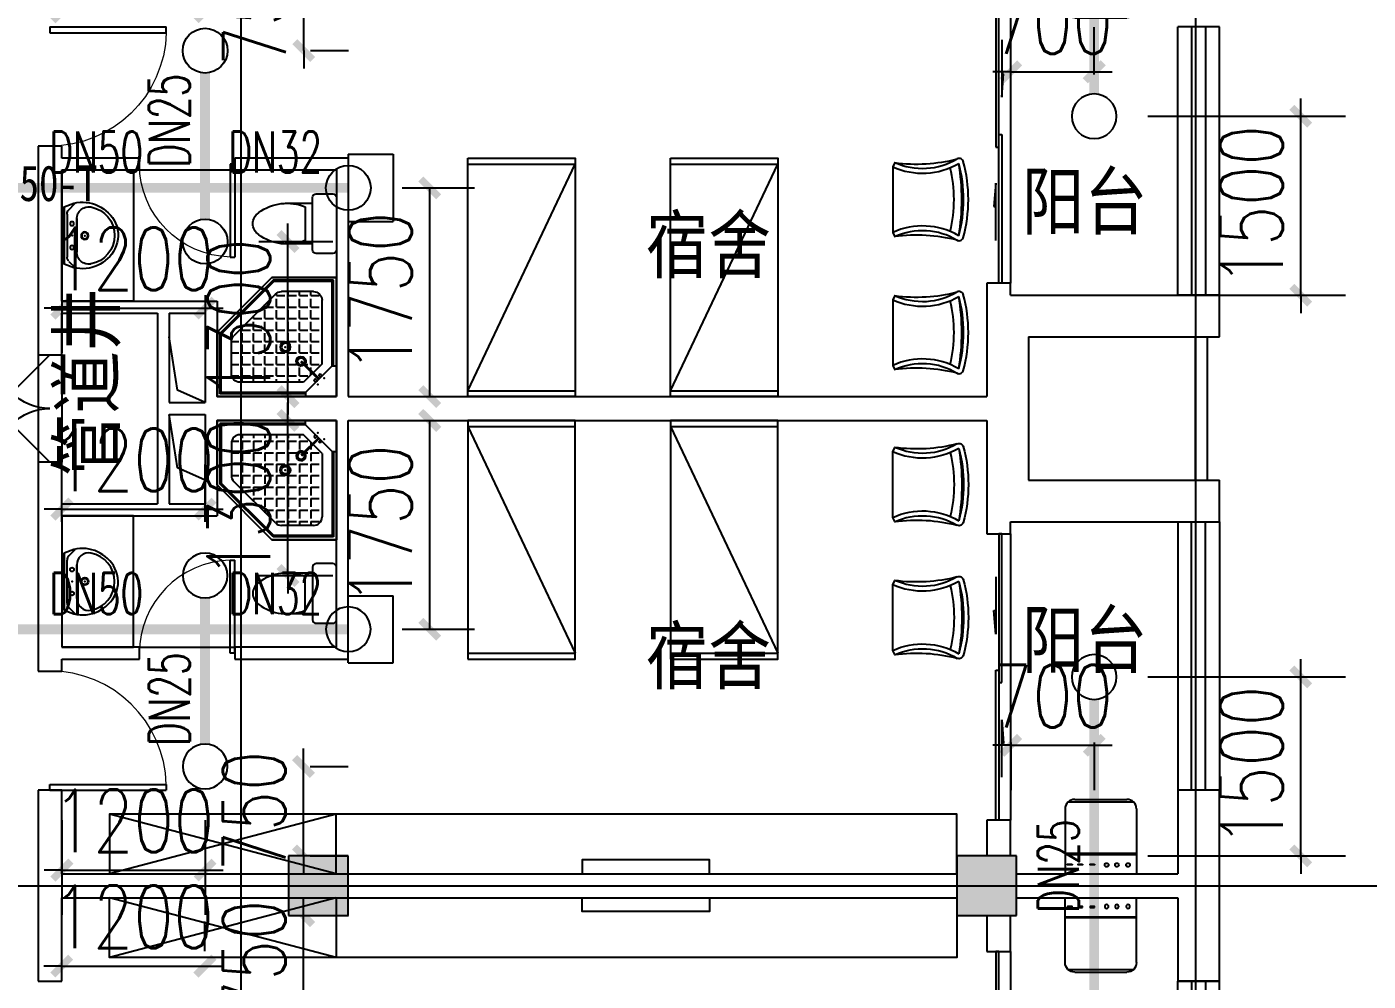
# Model space of a CAD drawing. Extents: x 0 to 2838408, y -923048 to 203859.
# Drawn here: x 2778169 to 2789409, y -357975 to -349975 of the extents above; entities that cross this region are included whole.
import ezdxf
from ezdxf.enums import TextEntityAlignment as Align

# ---------------------------------------------------------------- set-up
doc = ezdxf.new("R2010")
doc.units = 0
doc.header["$LTSCALE"] = 1000
for name, color, linetype in [('A-Fixt', 81, 'Continuous'), ('CLAYER', 7, 'Continuous'), ('COLUMN', 9, 'Continuous'), ('DOOR_FIRE', 4, 'Continuous'), ('DOTE', 8, 'Continuous'), ('E2-栏杆', 92, 'Continuous'), ('EQUIP_喷头', 7, 'Continuous'), ('PIPE-喷淋', 6, 'Continuous'), ('PUB_HATCH', 8, 'Continuous'), ('PUB_TEXT', 7, 'Continuous'), ('TEXT_喷淋', 7, 'Continuous'), ('TWT_DIM', 3, 'Continuous'), ('WALL', 9, 'Continuous'), ('WINDOW', 4, 'Continuous'), ('XREF', 8, 'Continuous'), ('抗震支吊架', 2, 'Continuous'), ('洁具', 213, 'Continuous'), ('配景', 3, 'Continuous')]:
    doc.layers.add(name, color=color, linetype=linetype)
doc.styles.add('_TCH_DIM_T3', font='SIMPLEX', dxfattribs={"width": 0.75, "bigfont": 'HZTXT'})
doc.styles.add('_TWT_PIPEDN', font='SIMPLEX', dxfattribs={"width": 0.8, "height": 2.3, "bigfont": 'HZTXT'})
doc.styles.add('kzcad', font='', dxfattribs={"width": 0.8})
doc.styles.get("Standard").update_dxf_attribs({"font": 'geniso.shx', "bigfont": 'hztxt.shx'})
doc.styles.get('kzcad').set_extended_font_data('SimSun')
doc.dimstyles.new('_TWT_ARCH&&150', dxfattribs={"dimtxt": 525, "dimasz": 150, "dimexe": 375, "dimexo": 450, "dimgap": 150, "dimtad": 1, "dimdec": 0, "dimzin": 0, "dimdsep": 46, "dimtxsty": '_TCH_DIM_T3', "dimblk": 'ARCHTICK', "dimcen": 0.09, "dimclrt": 7, "dimazin": 2, "dimtfac": 1, "dimtdec": 0, "dimtix": 1, "dimtmove": 2, "dimatfit": 3, "dimfxl": 1, "dimtolj": 1, "dimtzin": 0, "dimarcsym": 0})

# ---------------------------------------------------------------- blocks, each defined once
blk = doc.blocks.new('1F平面-CAD导入_dwg_Drawing4_t3_dwg_$plan$00001613-474159-1F-927810-1F')
at = {"layer": '洁具'}
for p, q in [((-30, 250), (-170, 250)), ((-200, 170), (-430, 170)), ((-260, -140), (-260, 140)), ((-200, -170), (-200, -220)), ((-170, -250), (-30, -250))]:
    blk.add_line(p, q, dxfattribs=at)
for points in [[(-200, 220), (-200, 170), (-200, -170), (-430, -170)], [(0, -220), (0, 220)]]:
    blk.add_lwpolyline(points, dxfattribs=at)
for centre, radius, start, end in [((-170, 220), 30, 90, 180), ((-30, 220), 30, 0, 90), ((-413, -227), 398, 67.4505, 126.6381), ((-590, 0), 110, 123.4509, 236.5491), ((-413, 227), 398, 233.3619, 292.5495), ((-170, -220), 30, 180, 270), ((-30, -220), 30, 270, 0)]:
    blk.add_arc(centre, radius, start, end, dxfattribs=at)
blk = doc.blocks.new('$lvtry$00000169')
at = {"color": 0}
for p, q in [((259, -36), (259, 0)), ((259, -36), (36, -259)), ((259, -24), (976, -24)), ((259, -36), (964, -36)), ((964, -36), (976, -24)), ((964, -36), (964, -525)), ((976, -24), (976, -530)), ((276, -120), (120, -276)), ((144, -151), (291, -298)), ((151, -144), (298, -291)), ((183, -213), (205, -213)), ((220, -213), (243, -213)), ((270, -213), (270, -143)), ((270, -213), (340, -213)), ((276, -120), (808, -120)), ((366, -213), (366, -143)), ((366, -213), (436, -213)), ((462, -213), (462, -143)), ((462, -213), (532, -213)), ((558, -213), (558, -143)), ((558, -213), (628, -213)), ((655, -213), (655, -143)), ((655, -213), (725, -213)), ((751, -213), (751, -143)), ((751, -213), (821, -213)), ((847, -213), (847, -143)), ((847, -213), (880, -213)), ((880, -192), (880, -460)), ((36, -259), (0, -259)), ((24, -259), (24, -976)), ((36, -259), (36, -964)), ((120, -276), (120, -808)), ((120, -309), (147, -309)), ((173, -309), (173, -239)), ((173, -309), (243, -309)), ((173, -405), (173, -335)), ((270, -263), (270, -239)), ((270, -405), (270, -335)), ((334, -309), (340, -309)), ((366, -309), (366, -239)), ((366, -309), (436, -309)), ((366, -405), (366, -335)), ((462, -309), (462, -239)), ((462, -309), (532, -309)), ((462, -405), (462, -335)), ((558, -309), (558, -239)), ((558, -309), (628, -309)), ((558, -405), (558, -335)), ((655, -309), (655, -239)), ((655, -309), (725, -309)), ((655, -405), (655, -335)), ((751, -309), (751, -239)), ((751, -309), (821, -309)), ((751, -405), (751, -335)), ((847, -309), (847, -239)), ((847, -309), (880, -309)), ((847, -405), (847, -335)), ((120, -405), (147, -405)), ((173, -405), (243, -405)), ((173, -501), (173, -431)), ((270, -405), (340, -405)), ((270, -501), (270, -431)), ((366, -405), (379, -405)), ((366, -501), (366, -431)), ((462, -405), (532, -405)), ((462, -501), (462, -431)), ((558, -405), (628, -405)), ((558, -501), (558, -431)), ((655, -405), (725, -405)), ((655, -501), (655, -431)), ((751, -405), (821, -405)), ((751, -501), (751, -431)), ((847, -405), (880, -405)), ((847, -501), (847, -431)), ((120, -501), (147, -501)), ((173, -501), (243, -501)), ((173, -598), (173, -528)), ((270, -501), (340, -501)), ((270, -598), (270, -528)), ((366, -501), (436, -501)), ((366, -598), (366, -528)), ((462, -501), (532, -501)), ((462, -598), (462, -528)), ((859, -511), (511, -859)), ((964, -525), (525, -964)), ((976, -530), (530, -976)), ((558, -501), (628, -501)), ((558, -598), (558, -528)), ((655, -501), (725, -501)), ((655, -598), (655, -528)), ((751, -501), (821, -501)), ((751, -598), (751, -528)), ((847, -501), (867, -501)), ((964, -525), (976, -530)), ((120, -598), (147, -598)), ((173, -598), (243, -598)), ((173, -694), (173, -624)), ((270, -598), (340, -598)), ((270, -694), (270, -624)), ((366, -598), (436, -598)), ((366, -694), (366, -624)), ((462, -598), (532, -598)), ((462, -694), (462, -624)), ((558, -598), (628, -598)), ((558, -694), (558, -624)), ((655, -598), (725, -598)), ((655, -694), (655, -624)), ((751, -598), (773, -598)), ((120, -694), (147, -694)), ((173, -694), (243, -694)), ((173, -790), (173, -720)), ((270, -694), (340, -694)), ((270, -790), (270, -720)), ((366, -694), (436, -694)), ((366, -790), (366, -720)), ((462, -694), (532, -694)), ((462, -790), (462, -720)), ((558, -694), (628, -694)), ((558, -790), (558, -720)), ((655, -694), (676, -694)), ((120, -790), (147, -790)), ((173, -790), (243, -790)), ((173, -878), (173, -816)), ((192, -880), (460, -880)), ((270, -790), (340, -790)), ((270, -880), (270, -816)), ((366, -790), (436, -790)), ((366, -880), (366, -816)), ((462, -790), (532, -790)), ((462, -880), (462, -816)), ((558, -790), (580, -790)), ((36, -964), (24, -976)), ((24, -976), (530, -976)), ((36, -964), (525, -964)), ((525, -964), (530, -976))]:
    blk.add_line(p, q, dxfattribs=at)
blk.add_lwpolyline([(0, 0), (0, -1000), (540, -1000), (1000, -540), (1000, 0)], close=True)
for points in [[(0, 0), (0, -1000)], [(0, 0), (1000, 0)], [(1000, 0), (1000, -540)], [(136, -190), (148, -178), (132, -162), (121, -174)], [(190, -136), (178, -148), (162, -132), (174, -121)], [(1000, -540), (540, -1000)], [(0, -1000), (540, -1000)]]:
    blk.add_lwpolyline(points, close=True, dxfattribs=at)
for radius in [43.8, 31.1]:
    blk.add_circle((416, -428), radius, dxfattribs=at)
for centre, radius, start, end in [((808, -192), 72, 0, 90), ((296, -296), 40.6, 142.583, 128.4197), ((296, -296), 28.6, 145.828, 125.6599), ((808, -460), 72, 315, 0), ((192, -808), 72, 180, 270), ((460, -808), 72, 270, 315)]:
    blk.add_arc(centre, radius, start, end, dxfattribs=at)
for p in [(156, -102, 0), (103, -156, 0), (416, -428, 0)]:
    blk.add_point(p, dxfattribs=at)
blk = doc.blocks.new('$lvtry$00000178')
at = {"color": 0}
for p, q in [((-238, 0), (238, 0)), ((-214, -36), (-272, -91)), ((-180, -23), (180, -23)), ((-142, -105), (140, -105)), ((140, -105), (-142, -105)), ((216, -37), (268, -91))]:
    blk.add_line(p, q, dxfattribs=at)
blk.add_lwpolyline([(-104, -430, 0.224698), (110, -425, 0.348046), (269, -79), (239, 0), (-241, 0), (-271, -79, 0.356844)], format="xyb", close=True, dxfattribs=at)
for centre, radius in [((-100, -65), 16.3), ((100, -65), 16.3), ((1, -172), 31.6)]:
    blk.add_circle(centre, radius, dxfattribs=at)
at = {"color": 0, "lineweight": 13}
blk.add_circle((1, -172), 23, dxfattribs=at)
at = {"color": 0}
for centre, radius, start, end in [((-142, -205), 100, 90, 190.5602), ((-180, -73), 50, 90, 133.181), ((140, -205), 100, 349.4398, 90), ((180, -73), 50, 44.5607, 90), ((-1, -179), 243, 190.5602, 349.4398)]:
    blk.add_arc(centre, radius, start, end, dxfattribs=at)
for p in [(0, -65), (1, -172)]:
    blk.add_point(p, dxfattribs=at)
blk = doc.blocks.new('A$C70365C93')
at = {"layer": '洁具'}
blk.add_lwpolyline([(-1900, 2300), (-1900, 1700), (-800, 1700), (-800, 2300)], close=True, dxfattribs=at)
blk.add_blockref('$lvtry$00000178', (-1350, 2280), dxfattribs=at)
at = {"layer": '洁具', "rotation": 180}
blk.add_blockref('$lvtry$00000169', (0, 0), dxfattribs=at)
at = {"layer": '洁具', "extrusion": (0, 0, -1), "xscale": -1, "zscale": -1, "rotation": 90}
blk.add_blockref('1F平面-CAD导入_dwg_Drawing4_t3_dwg_$plan$00001613-474159-1F-927810-1F', (1450, 0), dxfattribs=at)
blk = doc.blocks.new('单人床')
at = {"layer": 'A-Fixt'}
for p, q in [((47774, 13973), (48674, 13973)), ((47774, 12073), (48674, 13973)), ((47774, 12073), (48674, 12073))]:
    blk.add_line(p, q, dxfattribs=at)
blk.add_lwpolyline([(47774, 14023), (48674, 14023), (48674, 12023), (47774, 12023), (47774, 14023)], dxfattribs=at)
blk = doc.blocks.new('CH_AP01')
for p, q in [((-311, 17), (-275, 0)), ((-275, 0), (275, 0)), ((275, 0), (311, 17))]:
    blk.add_line(p, q)
for centre, radius, start, end in [((-307, 555), 37.8, 100.1859, 202.8359), ((0, -579), 1213, 74.7104, 105.2896), ((0, -579), 1173, 75.0287, 104.9713), ((0, -1278), 1857, 80.611, 99.389), ((307, 555), 37.8, 337.1641, 79.8141), ((-1658, 202), 1360, 352.1659, 14.4283), ((-824, 250), 563, 335.5038, 31.0903), ((-824, 250), 603, 335.5038, 30.2691), ((0, -579), 1093, 75.8767, 104.1233), ((824, 250), 603, 149.7309, 204.4962), ((824, 250), 563, 148.9097, 204.4962), ((1658, 202), 1360, 165.5717, 187.8341)]:
    blk.add_arc(centre, radius, start, end)
blk = doc.blocks.new('A$C61295E98')
at = {"color": 3}
for p, q in [((544, 598), (0, 598)), ((0, 598), (0, 0)), ((161, 598), (161, 0)), ((170, 0), (170, 598)), ((603, 572), (603, 26)), ((624, 518), (624, 80)), ((544, 0), (0, 0))]:
    blk.add_line(p, q, dxfattribs=at)
for points in [[(82, 540), (75, 540), (75, 577), (82, 577)], [(82, 453), (75, 453), (75, 490), (82, 490)], [(82, 353), (75, 353), (75, 389), (82, 389)]]:
    blk.add_lwpolyline(points, close=True, dxfattribs=at)
for centre in [(74, 250), (74, 164), (74, 71)]:
    blk.add_circle(centre, 15.7, dxfattribs=at)
for centre, start, end in [((544, 518), 360, 90), ((544, 80), 270, 0)]:
    blk.add_arc(centre, 80, start, end, dxfattribs=at)
blk = doc.blocks.new('宿舍')
at = {"layer": 'A-Fixt'}
for p, q in [((47854, 13802), (48354, 15702)), ((48354, 13802), (47854, 15702)), ((47854, 13802), (48354, 13802))]:
    blk.add_line(p, q, dxfattribs=at)
for points in [[(47854, 8602), (48354, 8602), (48354, 15702), (47854, 15702)], [(47854, 10676), (47970, 10676), (47970, 11743), (47854, 11743)]]:
    blk.add_lwpolyline(points, close=True, dxfattribs=at)
at = {"xscale": -1, "rotation": 90}
for p in [(63677, 60475), (63677, 58775)]:
    blk.add_blockref('单人床', p, dxfattribs=at)
at = {"layer": 'A-Fixt', "xscale": -1, "rotation": 180}
for p in [(50002, 9140), (51117, 9140)]:
    blk.add_blockref('CH_AP01', p, dxfattribs=at)
at = {"layer": '配景', "color": 252}
blk.add_blockref('A$C61295E98', (47854, 7097), dxfattribs=at)
blk = doc.blocks.new('$DorLib2D$00000131')
at = {"color": 0, "linetype": 'Continuous'}
for p, q in [((0.15, 0.125), (0.2319, 0.1973)), ((0.2319, 0.1973), (0.2319, 0.125)), ((-0.5, 0.125), (-0.5, 0)), ((0.0192, 0.125), (-0.5, 0.125)), ((0.0192, 0), (0.0192, 0.125)), ((0.35, 0.125), (0.15, 0.125)), ((-0.5, 0), (0.0192, 0)), ((-0.024, 0), (0.5, 0)), ((-0.024, -0.125), (-0.024, 0)), ((0.5, 0), (0.5, -0.125)), ((-0.35, -0.125), (-0.15, -0.125)), ((-0.2319, -0.1973), (-0.2319, -0.125)), ((-0.15, -0.125), (-0.2319, -0.1973)), ((0.5, -0.125), (-0.024, -0.125))]:
    blk.add_line(p, q, dxfattribs=at)
blk = doc.blocks.new('$WINLIB2D$00000001')
at = {"color": 0}
for points in [[(-0.5, 0.5), (-0.5, -0.5)], [(-0.5, 0.5), (0.5, 0.5)], [(0.5, -0.5), (0.5, 0.5)], [(0.5, 0.1667), (-0.5, 0.1667)], [(0.5, -0.1667), (-0.5, -0.1667)], [(-0.5, -0.5), (0.5, -0.5)]]:
    blk.add_lwpolyline(points, dxfattribs=at)
blk = doc.blocks.new('$DorLib2D$00000116')
at = {"color": 0}
for p, q in [((-0.5, 0), (-0.146, 0.354)), ((0.5, 0), (0.146, 0.354))]:
    blk.add_line(p, q, dxfattribs=at)
for centre, start, end in [((-0.5, 0), 0, 45), ((0.5, 0), 135, 180)]:
    blk.add_arc(centre, 0.5, start, end, dxfattribs=at)
blk = doc.blocks.new('$DorLib2D$00000001')
for p, q in [((0.45, 0.975), (0.5, 0.975)), ((0.45, 0), (0.45, 0.975)), ((0.5, 0), (0.5, 0.975)), ((0.5, 0), (0.45, 0))]:
    blk.add_line(p, q)
at = {"lineweight": 13}
blk.add_arc((0.475, 0), 0.975, 91.4693, 180, dxfattribs=at)
blk = doc.blocks.new('2F1')
at = {"layer": 'PUB_HATCH'}
for points in [[(2444316.7, -356925.2), (2444316.7, -357425.2), (2444816.7, -357425.2), (2444816.7, -356925.2)], [(2449916.7, -356925.2), (2449916.7, -357425.2), (2450416.7, -357425.2), (2450416.7, -356925.2)]]:
    blk.add_hatch(color=256, dxfattribs=at).paths.add_polyline_path(points)
for points in [[(2443616.7, -353125.2), (2443386.5, -353021.7), (2443316.7, -352575.2)], [(2443616.7, -353775.2), (2443386.5, -353671.7), (2443316.7, -353225.2)]]:
    blk.add_lwpolyline(points)
at = {"layer": 'COLUMN'}
for p, q in [((2444316.7, -356925.2), (2444316.7, -357425.2)), ((2444816.7, -356925.2), (2444316.7, -356925.2)), ((2444816.7, -357425.2), (2444816.7, -356925.2)), ((2449916.7, -356925.2), (2449916.7, -357425.2)), ((2450416.7, -356925.2), (2449916.7, -356925.2)), ((2450416.7, -357425.2), (2450416.7, -356925.2)), ((2444316.7, -357425.2), (2444816.7, -357425.2)), ((2449916.7, -357425.2), (2450416.7, -357425.2))]:
    blk.add_line(p, q, dxfattribs=at)
at = {"layer": 'DOOR_FIRE'}
for p, q in [((2442216.7, -352725.2), (2442216.7, -353625.2)), ((2442416.7, -352725.2), (2442416.7, -353625.2))]:
    blk.add_line(p, q, dxfattribs=at)
at = {"layer": 'DOTE'}
for p, q in [((2443916.7, -327575.2), (2443916.7, -410775.2)), ((2451916.7, -327575.2), (2451916.7, -410775.2)), ((2435862.3, -357175.2), (2453916.7, -357175.2))]:
    blk.add_line(p, q, dxfattribs=at)
at = {"layer": 'E2-栏杆'}
for points in [[(2451916.7, -353775.2), (2451916.7, -352575.2)], [(2452016.7, -353775.2), (2452016.7, -352575.2)]]:
    blk.add_lwpolyline(points, dxfattribs=at)
at = {"layer": 'WALL'}
for p, q in [((2442416.7, -350975.2), (2442216.7, -350975.2)), ((2442216.7, -350975.2), (2442216.7, -351075.2)), ((2442416.7, -351075.2), (2442416.7, -350975.2)), ((2442216.7, -351075.2), (2442216.7, -352275.2)), ((2443066.7, -351075.2), (2442416.7, -351075.2)), ((2443066.7, -351175.2), (2443066.7, -351075.2)), ((2444816.7, -351075.2), (2443866.7, -351075.2)), ((2443866.7, -351075.2), (2443866.7, -351175.2)), ((2444816.7, -351075.2), (2444816.7, -353075.2)), ((2442416.7, -351175.2), (2442416.7, -352275.2)), ((2442416.7, -351175.2), (2443066.7, -351175.2)), ((2443866.7, -351175.2), (2444716.7, -351175.2)), ((2444716.7, -351175.2), (2444716.7, -353075.2)), ((2450366.7, -352125.2), (2450166.7, -352125.2)), ((2450166.7, -352125.2), (2450166.7, -352475.2)), ((2450366.7, -352225.2), (2450366.7, -352125.2)), ((2450366.7, -352225.2), (2451766.7, -352225.2)), ((2452116.7, -352225.2), (2451766.7, -352225.2)), ((2452116.7, -352575.2), (2452116.7, -352225.2)), ((2442216.7, -352275.2), (2442216.7, -352725.2)), ((2442416.7, -352275.2), (2443216.7, -352275.2)), ((2443216.7, -352275.2), (2443716.7, -352275.2)), ((2443716.7, -352275.2), (2443716.7, -353075.2)), ((2442416.7, -352725.2), (2442416.7, -352375.2)), ((2442416.7, -352375.2), (2443216.7, -352375.2)), ((2443216.7, -352375.2), (2443216.7, -353175.2)), ((2443316.7, -352375.2), (2443616.7, -352375.2)), ((2443316.7, -352375.2), (2443316.7, -353125.2)), ((2443616.7, -352375.2), (2443616.7, -353125.2)), ((2450166.7, -352475.2), (2450166.7, -353075.2)), ((2450516.7, -352575.2), (2450516.7, -353175.2)), ((2450516.7, -352575.2), (2452116.7, -352575.2)), ((2442216.7, -352725.2), (2442416.7, -352725.2)), ((2443316.7, -353125.2), (2443616.7, -353125.2)), ((2443716.7, -353075.2), (2444716.7, -353075.2)), ((2444816.7, -353075.2), (2450166.7, -353075.2)), ((2443216.7, -353175.2), (2443216.7, -353975.2)), ((2443316.7, -353225.2), (2443316.7, -353975.2)), ((2443316.7, -353225.2), (2443616.7, -353225.2)), ((2443616.7, -353225.2), (2443616.7, -353975.2)), ((2450516.7, -353175.2), (2450516.7, -353775.2)), ((2443716.7, -353275.2), (2443716.7, -354075.2)), ((2443716.7, -353275.2), (2444716.7, -353275.2)), ((2444716.7, -355175.2), (2444716.7, -353275.2)), ((2444816.7, -355275.2), (2444816.7, -353275.2)), ((2444816.7, -353275.2), (2450166.7, -353275.2)), ((2450166.7, -353275.2), (2450166.7, -353875.2)), ((2442416.7, -353625.2), (2442216.7, -353625.2)), ((2442216.7, -353625.2), (2442216.7, -354075.2)), ((2442416.7, -353975.2), (2442416.7, -353625.2)), ((2450516.7, -353775.2), (2452116.7, -353775.2)), ((2452116.7, -354125.2), (2452116.7, -353775.2)), ((2450166.7, -353875.2), (2450166.7, -354225.2)), ((2442416.7, -353975.2), (2443216.7, -353975.2)), ((2443316.7, -353975.2), (2443616.7, -353975.2)), ((2442216.7, -354075.2), (2442216.7, -355275.2)), ((2442416.7, -354075.2), (2442416.7, -355175.2)), ((2442416.7, -354075.2), (2443216.7, -354075.2)), ((2443216.7, -354075.2), (2443716.7, -354075.2)), ((2450366.7, -354225.2), (2450366.7, -354125.2)), ((2450366.7, -354125.2), (2451766.7, -354125.2)), ((2451766.7, -354125.2), (2452116.7, -354125.2)), ((2450166.7, -354225.2), (2450366.7, -354225.2)), ((2443066.7, -355175.2), (2442416.7, -355175.2)), ((2443066.7, -355275.2), (2443066.7, -355175.2)), ((2444716.7, -355175.2), (2443866.7, -355175.2)), ((2443866.7, -355175.2), (2443866.7, -355275.2)), ((2442216.7, -355275.2), (2442216.7, -355375.2)), ((2442416.7, -355275.2), (2443066.7, -355275.2)), ((2442416.7, -355375.2), (2442416.7, -355275.2)), ((2443866.7, -355275.2), (2444816.7, -355275.2)), ((2442216.7, -355375.2), (2442416.7, -355375.2)), ((2442416.7, -356375.2), (2442216.7, -356375.2)), ((2442216.7, -356375.2), (2442216.7, -357175.2)), ((2442416.7, -357075.2), (2442416.7, -356375.2)), ((2452116.7, -356375.2), (2451766.7, -356375.2)), ((2451766.7, -356375.2), (2451766.7, -357075.2)), ((2452116.7, -357175.2), (2452116.7, -356375.2)), ((2450366.7, -356625.2), (2450166.7, -356625.2)), ((2450166.7, -356625.2), (2450166.7, -356925.2)), ((2450366.7, -356925.2), (2450366.7, -356625.2)), ((2442416.7, -357075.2), (2444316.7, -357075.2)), ((2444816.7, -357075.2), (2449916.7, -357075.2)), ((2450416.7, -357075.2), (2451766.7, -357075.2)), ((2442216.7, -357175.2), (2442216.7, -357975.2)), ((2452116.7, -357975.2), (2452116.7, -357175.2)), ((2442416.7, -357975.2), (2442416.7, -357275.2)), ((2442416.7, -357275.2), (2444316.7, -357275.2)), ((2444816.7, -357275.2), (2449916.7, -357275.2)), ((2450416.7, -357275.2), (2451766.7, -357275.2)), ((2451766.7, -357275.2), (2451766.7, -357975.2)), ((2450166.7, -357425.2), (2450166.7, -357725.2)), ((2450366.7, -357725.2), (2450366.7, -357425.2)), ((2450166.7, -357725.2), (2450366.7, -357725.2)), ((2442216.7, -357975.2), (2442416.7, -357975.2)), ((2451766.7, -357975.2), (2452116.7, -357975.2))]:
    blk.add_line(p, q, dxfattribs=at)
at = {"layer": 'WINDOW'}
for p, q in [((2450366.7, -349725.2), (2450366.7, -352125.2)), ((2443066.7, -351175.2), (2443866.7, -351175.2)), ((2450366.7, -354225.2), (2450366.7, -356625.2)), ((2443066.7, -355175.2), (2443866.7, -355175.2)), ((2450366.7, -357725.2), (2450366.7, -360125.2))]:
    blk.add_line(p, q, dxfattribs=at)
at = {"xscale": -1, "rotation": 89.99999999992463}
for name, p in [('宿舍', (2458518.4, -301421.4)), ('A$C70365C93', (2444716.7, -353075.2)), ('宿舍', (2458518.4, -309421.4))]:
    blk.add_blockref(name, p, dxfattribs=at)
for name, p, rotation in [('A$C70365C93', (2444716.7, -353275.2), 89.99999999999997), ('宿舍', (2458518.4, -404929.1), 89.99999999594154)]:
    blk.add_blockref(name, p, dxfattribs=dict(rotation=rotation))
at = {"layer": 'DOOR_FIRE', "xscale": 900, "yscale": -900, "zscale": 200, "rotation": 269.9999999999852}
blk.add_blockref('$DorLib2D$00000116', (2442316.7, -353175.2), dxfattribs=at)
at = {"layer": 'WINDOW'}
for name, p, xscale, yscale, zscale, rotation in [('$DorLib2D$00000131', (2450266.7, -350925.2), -2400, 200, -2400, 270), ('$DorLib2D$00000001', (2442316.7, -350475.2), -1000, 1000, -1000, 270.000000000007), ('$WINLIB2D$00000001', (2451941.7, -351100.2), 2249.999999993481, 350, 2249.999999993481, 90), ('$WINLIB2D$00000001', (2451941.7, -355250.2), -2249.999999993481, 350, -2249.999999993481, 90), ('$DorLib2D$00000131', (2450266.7, -355425.2), 2400, 200, 2400, 270), ('$DorLib2D$00000001', (2442316.7, -355875.2), 1000, 1000, 1000, 269.999999999993), ('$DorLib2D$00000131', (2450266.7, -358925.2), -2400, 200, -2400, 270), ('$WINLIB2D$00000001', (2451941.7, -359100.2), 2249.999999993481, 350, 2249.999999993481, 90)]:
    blk.add_blockref(name, p, dxfattribs=dict(at, xscale=xscale, yscale=yscale, zscale=zscale, rotation=rotation))
at = {"layer": 'WINDOW', "xscale": 800, "zscale": 800}
for p, yscale in [((2443466.7, -351125.2), -800), ((2443466.7, -355225.2), 800)]:
    blk.add_blockref('$DorLib2D$00000001', p, dxfattribs=dict(at, yscale=yscale))
at = {"layer": 'CLAYER'}
blk.add_text('管道井', height=525, rotation=90, dxfattribs=at).set_placement((2442903.7, -353742.9))
at = {"layer": 'PUB_TEXT'}
for s, p in [('阳台', (2450461.5, -351717.5)), ('宿舍', (2447308.9, -352083.2)), ('阳台', (2450461.5, -355392.9)), ('宿舍', (2447308.9, -355528.6))]:
    blk.add_text(s, height=525, dxfattribs=at).set_placement(p)
blk = doc.blocks.new('_ArchTick')
at = {"color": 0, "linetype": 'ByBlock', "const_width": 0.4}
blk.add_lwpolyline([(-0.5, -0.5), (0.5, 0.5)], dxfattribs=at)
blk = doc.blocks.new('*D1756')
at = {"layer": 'Defpoints', "color": 0, "linetype": 'ByBlock', "transparency": 16777216}
for p in [(2780094, -357425), (2780488, -357425), (2780094, -358175)]:
    blk.add_point(p, dxfattribs=at)
at = {"layer": 'TWT_DIM', "color": 0, "linetype": 'ByBlock', "lineweight": -2, "transparency": 16777216}
for p, q in [((2780488, -357425), (2780488, -357275)), ((2780488, -358175), (2780488, -357425)), ((2780544, -357425), (2780863, -357425)), ((2780488, -358175), (2780488, -358325)), ((2780544, -358175), (2780863, -358175))]:
    blk.add_line(p, q, dxfattribs=at)
at = {"layer": 'TWT_DIM', "color": 0, "linetype": 'ByBlock', "lineweight": -2, "transparency": 16777216, "xscale": 150, "yscale": 150, "zscale": 150}
for p, rotation in [((2780488, -357425), 270), ((2780488, -358175), 90)]:
    blk.add_blockref('_ArchTick', p, dxfattribs=dict(at, rotation=rotation))
at = {"layer": 'TWT_DIM', "color": 7, "linetype": 'ByBlock', "transparency": 16777216, "insert": (2780075, -357800), "char_height": 525, "attachment_point": 5, "rotation": 90, "style": '_TCH_DIM_T3'}
blk.add_mtext('\\A1;750', dxfattribs=at)
blk = doc.blocks.new('*D1758')
at = {"layer": 'Defpoints', "color": 0, "linetype": 'ByBlock', "transparency": 16777216}
for p in [(2779661, -357849), (2778461, -358175), (2779661, -358175)]:
    blk.add_point(p, dxfattribs=at)
at = {"layer": 'TWT_DIM', "color": 0, "linetype": 'ByBlock', "lineweight": -2, "transparency": 16777216}
for p, q in [((2778461, -357725), (2778461, -357474)), ((2779661, -357725), (2779661, -357474)), ((2778461, -357849), (2778311, -357849)), ((2778461, -357849), (2779661, -357849)), ((2779661, -357849), (2779811, -357849))]:
    blk.add_line(p, q, dxfattribs=at)
at = {"layer": 'TWT_DIM', "color": 0, "linetype": 'ByBlock', "lineweight": -2, "transparency": 16777216, "xscale": 150, "yscale": 150, "zscale": 150}
blk.add_blockref('_ArchTick', (2778461, -357849), dxfattribs=at)
at = {"layer": 'TWT_DIM', "color": 0, "linetype": 'ByBlock', "lineweight": -2, "transparency": 16777216, "xscale": 150, "yscale": 150, "zscale": 150, "rotation": 180}
blk.add_blockref('_ArchTick', (2779661, -357849), dxfattribs=at)
at = {"layer": 'TWT_DIM', "color": 7, "linetype": 'ByBlock', "transparency": 16777216, "insert": (2779061, -357436), "char_height": 525, "attachment_point": 5, "style": '_TCH_DIM_T3'}
blk.add_mtext('\\A1;1200', dxfattribs=at)
blk = doc.blocks.new('*D1770')
at = {"layer": 'Defpoints', "color": 0, "linetype": 'ByBlock', "transparency": 16777216}
for p in [(2787113, -355425), (2788844, -355425), (2787113, -356925)]:
    blk.add_point(p, dxfattribs=at)
at = {"layer": 'TWT_DIM', "color": 0, "linetype": 'ByBlock', "lineweight": -2, "transparency": 16777216}
for p, q in [((2788844, -355425), (2788844, -355275)), ((2787563, -355425), (2789219, -355425)), ((2788844, -356925), (2788844, -355425)), ((2787563, -356925), (2789219, -356925)), ((2788844, -356925), (2788844, -357075))]:
    blk.add_line(p, q, dxfattribs=at)
at = {"layer": 'TWT_DIM', "color": 0, "linetype": 'ByBlock', "lineweight": -2, "transparency": 16777216, "xscale": 150, "yscale": 150, "zscale": 150}
for p, rotation in [((2788844, -355425), 270), ((2788844, -356925), 90)]:
    blk.add_blockref('_ArchTick', p, dxfattribs=dict(at, rotation=rotation))
at = {"layer": 'TWT_DIM', "color": 7, "linetype": 'ByBlock', "transparency": 16777216, "insert": (2788431, -356175), "char_height": 525, "attachment_point": 5, "rotation": 90, "style": '_TCH_DIM_T3'}
blk.add_mtext('\\A1;1500', dxfattribs=at)
blk = doc.blocks.new('*D1771')
at = {"layer": 'Defpoints', "color": 0, "linetype": 'ByBlock', "transparency": 16777216}
for p in [(2786413, -355525), (2787113, -355525), (2787113, -355998)]:
    blk.add_point(p, dxfattribs=at)
at = {"layer": 'TWT_DIM', "color": 0, "linetype": 'ByBlock', "lineweight": -2, "transparency": 16777216}
for p, q in [((2786413, -355998), (2786263, -355998)), ((2786413, -355975), (2786413, -356373)), ((2786413, -355998), (2787113, -355998)), ((2787113, -355975), (2787113, -356373)), ((2787113, -355998), (2787263, -355998))]:
    blk.add_line(p, q, dxfattribs=at)
at = {"layer": 'TWT_DIM', "color": 0, "linetype": 'ByBlock', "lineweight": -2, "transparency": 16777216, "xscale": 150, "yscale": 150, "zscale": 150}
blk.add_blockref('_ArchTick', (2786413, -355998), dxfattribs=at)
at = {"layer": 'TWT_DIM', "color": 0, "linetype": 'ByBlock', "lineweight": -2, "transparency": 16777216, "xscale": 150, "yscale": 150, "zscale": 150, "rotation": 180}
blk.add_blockref('_ArchTick', (2787113, -355998), dxfattribs=at)
at = {"layer": 'TWT_DIM', "color": 7, "linetype": 'ByBlock', "transparency": 16777216, "insert": (2786763, -355586), "char_height": 525, "attachment_point": 5, "style": '_TCH_DIM_T3'}
blk.add_mtext('\\A1;700', dxfattribs=at)
blk = doc.blocks.new('*D1772')
at = {"layer": 'Defpoints', "color": 0, "linetype": 'ByBlock', "transparency": 16777216}
for p in [(2787113, -350352), (2786413, -350825), (2787113, -350825)]:
    blk.add_point(p, dxfattribs=at)
at = {"layer": 'TWT_DIM', "color": 0, "linetype": 'ByBlock', "lineweight": -2, "transparency": 16777216}
for p, q in [((2786413, -350375), (2786413, -349977)), ((2787113, -350375), (2787113, -349977)), ((2786413, -350352), (2786263, -350352)), ((2786413, -350352), (2787113, -350352)), ((2787113, -350352), (2787263, -350352))]:
    blk.add_line(p, q, dxfattribs=at)
at = {"layer": 'TWT_DIM', "color": 0, "linetype": 'ByBlock', "lineweight": -2, "transparency": 16777216, "xscale": 150, "yscale": 150, "zscale": 150}
blk.add_blockref('_ArchTick', (2786413, -350352), dxfattribs=at)
at = {"layer": 'TWT_DIM', "color": 0, "linetype": 'ByBlock', "lineweight": -2, "transparency": 16777216, "xscale": 150, "yscale": 150, "zscale": 150, "rotation": 180}
blk.add_blockref('_ArchTick', (2787113, -350352), dxfattribs=at)
at = {"layer": 'TWT_DIM', "color": 7, "linetype": 'ByBlock', "transparency": 16777216, "insert": (2786763, -349940), "char_height": 525, "attachment_point": 5, "style": '_TCH_DIM_T3'}
blk.add_mtext('\\A1;700', dxfattribs=at)
blk = doc.blocks.new('*D1773')
at = {"layer": 'Defpoints', "color": 0, "linetype": 'ByBlock', "transparency": 16777216}
for p in [(2779663, -351775), (2780357, -351775), (2779663, -353075)]:
    blk.add_point(p, dxfattribs=at)
at = {"layer": 'TWT_DIM', "color": 0, "linetype": 'ByBlock', "lineweight": -2, "transparency": 16777216}
for p, q in [((2780357, -351775), (2780357, -351625)), ((2780113, -351775), (2780732, -351775)), ((2780357, -353075), (2780357, -351775)), ((2780113, -353075), (2780732, -353075)), ((2780357, -353075), (2780357, -353225))]:
    blk.add_line(p, q, dxfattribs=at)
at = {"layer": 'TWT_DIM', "color": 0, "linetype": 'ByBlock', "lineweight": -2, "transparency": 16777216, "xscale": 150, "yscale": 150, "zscale": 150}
for p, rotation in [((2780357, -351775), 270), ((2780357, -353075), 90)]:
    blk.add_blockref('_ArchTick', p, dxfattribs=dict(at, rotation=rotation))
at = {"layer": 'TWT_DIM', "color": 7, "linetype": 'ByBlock', "transparency": 16777216, "insert": (2779945, -352425), "char_height": 525, "attachment_point": 5, "rotation": 90, "style": '_TCH_DIM_T3'}
blk.add_mtext('\\A1;1300', dxfattribs=at)
blk = doc.blocks.new('*D1774')
at = {"layer": 'Defpoints', "color": 0, "linetype": 'ByBlock', "transparency": 16777216}
for p in [(2779663, -353275), (2780357, -353275), (2779663, -354575)]:
    blk.add_point(p, dxfattribs=at)
at = {"layer": 'TWT_DIM', "color": 0, "linetype": 'ByBlock', "lineweight": -2, "transparency": 16777216}
for p, q in [((2780357, -353275), (2780357, -353125)), ((2780113, -353275), (2780732, -353275)), ((2780357, -354575), (2780357, -353275)), ((2780113, -354575), (2780732, -354575)), ((2780357, -354575), (2780357, -354725))]:
    blk.add_line(p, q, dxfattribs=at)
at = {"layer": 'TWT_DIM', "color": 0, "linetype": 'ByBlock', "lineweight": -2, "transparency": 16777216, "xscale": 150, "yscale": 150, "zscale": 150}
for p, rotation in [((2780357, -353275), 270), ((2780357, -354575), 90)]:
    blk.add_blockref('_ArchTick', p, dxfattribs=dict(at, rotation=rotation))
at = {"layer": 'TWT_DIM', "color": 7, "linetype": 'ByBlock', "transparency": 16777216, "insert": (2779945, -353925), "char_height": 525, "attachment_point": 5, "rotation": 90, "style": '_TCH_DIM_T3'}
blk.add_mtext('\\A1;1300', dxfattribs=at)
blk = doc.blocks.new('*D1775')
at = {"layer": 'Defpoints', "color": 0, "linetype": 'ByBlock', "transparency": 16777216}
for p in [(2780863, -353275), (2781545, -353275), (2780863, -355025)]:
    blk.add_point(p, dxfattribs=at)
at = {"layer": 'TWT_DIM', "color": 0, "linetype": 'ByBlock', "lineweight": -2, "transparency": 16777216}
for p, q in [((2781313, -353275), (2781920, -353275)), ((2781545, -355025), (2781545, -353275)), ((2781313, -355025), (2781920, -355025))]:
    blk.add_line(p, q, dxfattribs=at)
at = {"layer": 'TWT_DIM', "color": 0, "linetype": 'ByBlock', "lineweight": -2, "transparency": 16777216, "xscale": 150, "yscale": 150, "zscale": 150}
for p, rotation in [((2781545, -353275), 90), ((2781545, -355025), 270)]:
    blk.add_blockref('_ArchTick', p, dxfattribs=dict(at, rotation=rotation))
at = {"layer": 'TWT_DIM', "color": 7, "linetype": 'ByBlock', "transparency": 16777216, "insert": (2781132, -354150), "char_height": 525, "attachment_point": 5, "rotation": 90, "style": '_TCH_DIM_T3'}
blk.add_mtext('\\A1;1750', dxfattribs=at)
blk = doc.blocks.new('*D1776')
at = {"layer": 'Defpoints', "color": 0, "linetype": 'ByBlock', "transparency": 16777216}
for p in [(2780094, -356175), (2780487, -356175), (2780094, -356925)]:
    blk.add_point(p, dxfattribs=at)
at = {"layer": 'TWT_DIM', "color": 0, "linetype": 'ByBlock', "lineweight": -2, "transparency": 16777216}
for p, q in [((2780487, -356175), (2780487, -356025)), ((2780487, -356925), (2780487, -356175)), ((2780544, -356175), (2780862, -356175)), ((2780487, -356925), (2780487, -357075)), ((2780544, -356925), (2780862, -356925))]:
    blk.add_line(p, q, dxfattribs=at)
at = {"layer": 'TWT_DIM', "color": 0, "linetype": 'ByBlock', "lineweight": -2, "transparency": 16777216, "xscale": 150, "yscale": 150, "zscale": 150}
for p, rotation in [((2780487, -356175), 270), ((2780487, -356925), 90)]:
    blk.add_blockref('_ArchTick', p, dxfattribs=dict(at, rotation=rotation))
at = {"layer": 'TWT_DIM', "color": 7, "linetype": 'ByBlock', "transparency": 16777216, "insert": (2780075, -356550), "char_height": 525, "attachment_point": 5, "rotation": 90, "style": '_TCH_DIM_T3'}
blk.add_mtext('\\A1;750', dxfattribs=at)
blk = doc.blocks.new('*D1777')
at = {"layer": 'Defpoints', "color": 0, "linetype": 'ByBlock', "transparency": 16777216}
for p in [(2779663, -354018), (2778463, -354575), (2779663, -354575)]:
    blk.add_point(p, dxfattribs=at)
at = {"layer": 'TWT_DIM', "color": 0, "linetype": 'ByBlock', "lineweight": -2, "transparency": 16777216}
for p, q in [((2778463, -354125), (2778463, -353643)), ((2779663, -354125), (2779663, -353643)), ((2778463, -354018), (2778313, -354018)), ((2778463, -354018), (2779663, -354018)), ((2779663, -354018), (2779813, -354018))]:
    blk.add_line(p, q, dxfattribs=at)
at = {"layer": 'TWT_DIM', "color": 0, "linetype": 'ByBlock', "lineweight": -2, "transparency": 16777216, "xscale": 150, "yscale": 150, "zscale": 150}
blk.add_blockref('_ArchTick', (2778463, -354018), dxfattribs=at)
at = {"layer": 'TWT_DIM', "color": 0, "linetype": 'ByBlock', "lineweight": -2, "transparency": 16777216, "xscale": 150, "yscale": 150, "zscale": 150, "rotation": 180}
blk.add_blockref('_ArchTick', (2779663, -354018), dxfattribs=at)
at = {"layer": 'TWT_DIM', "color": 7, "linetype": 'ByBlock', "transparency": 16777216, "insert": (2779063, -353605), "char_height": 525, "attachment_point": 5, "style": '_TCH_DIM_T3'}
blk.add_mtext('\\A1;1200', dxfattribs=at)
blk = doc.blocks.new('*D1778')
at = {"layer": 'Defpoints', "color": 0, "linetype": 'ByBlock', "transparency": 16777216}
for p in [(2778463, -356175), (2779663, -356175), (2779663, -357044)]:
    blk.add_point(p, dxfattribs=at)
at = {"layer": 'TWT_DIM', "color": 0, "linetype": 'ByBlock', "lineweight": -2, "transparency": 16777216}
for p, q in [((2778463, -356625), (2778463, -357419)), ((2779663, -356625), (2779663, -357419)), ((2778463, -357044), (2778313, -357044)), ((2778463, -357044), (2779663, -357044)), ((2779663, -357044), (2779813, -357044))]:
    blk.add_line(p, q, dxfattribs=at)
at = {"layer": 'TWT_DIM', "color": 0, "linetype": 'ByBlock', "lineweight": -2, "transparency": 16777216, "xscale": 150, "yscale": 150, "zscale": 150}
blk.add_blockref('_ArchTick', (2778463, -357044), dxfattribs=at)
at = {"layer": 'TWT_DIM', "color": 0, "linetype": 'ByBlock', "lineweight": -2, "transparency": 16777216, "xscale": 150, "yscale": 150, "zscale": 150, "rotation": 180}
blk.add_blockref('_ArchTick', (2779663, -357044), dxfattribs=at)
at = {"layer": 'TWT_DIM', "color": 7, "linetype": 'ByBlock', "transparency": 16777216, "insert": (2779063, -356632), "char_height": 525, "attachment_point": 5, "style": '_TCH_DIM_T3'}
blk.add_mtext('\\A1;1200', dxfattribs=at)
blk = doc.blocks.new('*D1779')
at = {"layer": 'Defpoints', "color": 0, "linetype": 'ByBlock', "transparency": 16777216}
for p in [(2780863, -351325), (2781545, -351325), (2780863, -353075)]:
    blk.add_point(p, dxfattribs=at)
at = {"layer": 'TWT_DIM', "color": 0, "linetype": 'ByBlock', "lineweight": -2, "transparency": 16777216}
for p, q in [((2781313, -351325), (2781920, -351325)), ((2781545, -353075), (2781545, -351325)), ((2781313, -353075), (2781920, -353075))]:
    blk.add_line(p, q, dxfattribs=at)
at = {"layer": 'TWT_DIM', "color": 0, "linetype": 'ByBlock', "lineweight": -2, "transparency": 16777216, "xscale": 150, "yscale": 150, "zscale": 150}
for p, rotation in [((2781545, -351325), 90), ((2781545, -353075), 270)]:
    blk.add_blockref('_ArchTick', p, dxfattribs=dict(at, rotation=rotation))
at = {"layer": 'TWT_DIM', "color": 7, "linetype": 'ByBlock', "transparency": 16777216, "insert": (2781132, -352200), "char_height": 525, "attachment_point": 5, "rotation": 90, "style": '_TCH_DIM_T3'}
blk.add_mtext('\\A1;1750', dxfattribs=at)
blk = doc.blocks.new('*D1780')
at = {"layer": 'Defpoints', "color": 0, "linetype": 'ByBlock', "transparency": 16777216}
for p in [(2780095, -349425), (2780489, -349425), (2780095, -350175)]:
    blk.add_point(p, dxfattribs=at)
at = {"layer": 'TWT_DIM', "color": 0, "linetype": 'ByBlock', "lineweight": -2, "transparency": 16777216}
for p, q in [((2780489, -349425), (2780489, -349275)), ((2780489, -350175), (2780489, -349425)), ((2780545, -349425), (2780864, -349425)), ((2780489, -350175), (2780489, -350325)), ((2780545, -350175), (2780864, -350175))]:
    blk.add_line(p, q, dxfattribs=at)
at = {"layer": 'TWT_DIM', "color": 0, "linetype": 'ByBlock', "lineweight": -2, "transparency": 16777216, "xscale": 150, "yscale": 150, "zscale": 150}
for p, rotation in [((2780489, -349425), 270), ((2780489, -350175), 90)]:
    blk.add_blockref('_ArchTick', p, dxfattribs=dict(at, rotation=rotation))
at = {"layer": 'TWT_DIM', "color": 7, "linetype": 'ByBlock', "transparency": 16777216, "insert": (2780076, -349800), "char_height": 525, "attachment_point": 5, "rotation": 90, "style": '_TCH_DIM_T3'}
blk.add_mtext('\\A1;750', dxfattribs=at)
blk = doc.blocks.new('*D1781')
at = {"layer": 'Defpoints', "color": 0, "linetype": 'ByBlock', "transparency": 16777216}
for p in [(2778463, -351775), (2779663, -351775), (2779663, -352333)]:
    blk.add_point(p, dxfattribs=at)
at = {"layer": 'TWT_DIM', "color": 0, "linetype": 'ByBlock', "lineweight": -2, "transparency": 16777216}
for p, q in [((2778463, -352225), (2778463, -352708)), ((2779663, -352225), (2779663, -352708)), ((2778463, -352333), (2778313, -352333)), ((2778463, -352333), (2779663, -352333)), ((2779663, -352333), (2779813, -352333))]:
    blk.add_line(p, q, dxfattribs=at)
at = {"layer": 'TWT_DIM', "color": 0, "linetype": 'ByBlock', "lineweight": -2, "transparency": 16777216, "xscale": 150, "yscale": 150, "zscale": 150}
blk.add_blockref('_ArchTick', (2778463, -352333), dxfattribs=at)
at = {"layer": 'TWT_DIM', "color": 0, "linetype": 'ByBlock', "lineweight": -2, "transparency": 16777216, "xscale": 150, "yscale": 150, "zscale": 150, "rotation": 180}
blk.add_blockref('_ArchTick', (2779663, -352333), dxfattribs=at)
at = {"layer": 'TWT_DIM', "color": 7, "linetype": 'ByBlock', "transparency": 16777216, "insert": (2779063, -351920), "char_height": 525, "attachment_point": 5, "style": '_TCH_DIM_T3'}
blk.add_mtext('\\A1;1200', dxfattribs=at)
blk = doc.blocks.new('*D1782')
at = {"layer": 'Defpoints', "color": 0, "linetype": 'ByBlock', "transparency": 16777216}
for p in [(2779663, -349849), (2778463, -350175), (2779663, -350175)]:
    blk.add_point(p, dxfattribs=at)
at = {"layer": 'TWT_DIM', "color": 0, "linetype": 'ByBlock', "lineweight": -2, "transparency": 16777216}
for p, q in [((2778463, -349725), (2778463, -349474)), ((2779663, -349725), (2779663, -349474)), ((2778463, -349849), (2778313, -349849)), ((2778463, -349849), (2779663, -349849)), ((2779663, -349849), (2779813, -349849))]:
    blk.add_line(p, q, dxfattribs=at)
at = {"layer": 'TWT_DIM', "color": 0, "linetype": 'ByBlock', "lineweight": -2, "transparency": 16777216, "xscale": 150, "yscale": 150, "zscale": 150}
blk.add_blockref('_ArchTick', (2778463, -349849), dxfattribs=at)
at = {"layer": 'TWT_DIM', "color": 0, "linetype": 'ByBlock', "lineweight": -2, "transparency": 16777216, "xscale": 150, "yscale": 150, "zscale": 150, "rotation": 180}
blk.add_blockref('_ArchTick', (2779663, -349849), dxfattribs=at)
at = {"layer": 'TWT_DIM', "color": 7, "linetype": 'ByBlock', "transparency": 16777216, "insert": (2779063, -349436), "char_height": 525, "attachment_point": 5, "style": '_TCH_DIM_T3'}
blk.add_mtext('\\A1;1200', dxfattribs=at)
blk = doc.blocks.new('*D1783')
at = {"layer": 'Defpoints', "color": 0, "linetype": 'ByBlock', "transparency": 16777216}
for p in [(2787113, -350725), (2788844, -350725), (2787113, -352225)]:
    blk.add_point(p, dxfattribs=at)
at = {"layer": 'TWT_DIM', "color": 0, "linetype": 'ByBlock', "lineweight": -2, "transparency": 16777216}
for p, q in [((2788844, -350725), (2788844, -350575)), ((2787563, -350725), (2789219, -350725)), ((2788844, -352225), (2788844, -350725)), ((2787563, -352225), (2789219, -352225)), ((2788844, -352225), (2788844, -352375))]:
    blk.add_line(p, q, dxfattribs=at)
at = {"layer": 'TWT_DIM', "color": 0, "linetype": 'ByBlock', "lineweight": -2, "transparency": 16777216, "xscale": 150, "yscale": 150, "zscale": 150}
for p, rotation in [((2788844, -350725), 270), ((2788844, -352225), 90)]:
    blk.add_blockref('_ArchTick', p, dxfattribs=dict(at, rotation=rotation))
at = {"layer": 'TWT_DIM', "color": 7, "linetype": 'ByBlock', "transparency": 16777216, "insert": (2788431, -351475), "char_height": 525, "attachment_point": 5, "rotation": 90, "style": '_TCH_DIM_T3'}
blk.add_mtext('\\A1;1500', dxfattribs=at)
blk = doc.blocks.new('$TwtSys$00000125')
blk.add_circle((0, 0, 0), 1)
blk = doc.blocks.new('$TwtSys$00000131')
for p, q in [((-1.5, 0), (-1.5, 2)), ((-1.5, 2), (1.5, 2)), ((1.5, 0, 0), (1.5, 2, 0)), ((-1.5, 0), (-1, 0)), ((1, 0, 0), (1.5, 0, 0))]:
    blk.add_line(p, q)
blk.add_circle((0, 0), 1)

msp = doc.modelspace()

# ---------------------------------------------------------------- linework, layer by layer
at = {"layer": 'PIPE-喷淋', "linetype": 'ByBlock', "ltscale": 1.5, "const_width": 82.5}
for points in [[(2787112.5, -350537.7), (2787112.5, -347762.7)], [(2779662.5, -350362.7), (2779662.5, -351325.2)], [(2779662.5, -351325.2), (2777862.5, -351325.2)], [(2780862.5, -351325.2), (2779662.5, -351325.2)], [(2779662.5, -351325.2), (2779662.5, -351587.7)], [(2779662.5, -354762.7), (2779662.5, -355025.2)], [(2779662.5, -355025.2), (2777862.5, -355025.2)], [(2780862.5, -355025.2), (2779662.5, -355025.2)], [(2779662.5, -355025.2), (2779662.5, -355987.7)], [(2787112.5, -358387.7), (2787112.5, -355612.7)]]:
    msp.add_lwpolyline(points, dxfattribs=at)

# ---------------------------------------------------------------- block references
at = {"layer": 'EQUIP_喷头', "linetype": 'ByBlock', "xscale": 187.5, "zscale": 187.5}
for name, p, yscale, rotation in [('$TwtSys$00000125', (2779662.5, -350175.2), 187.5, 270), ('$TwtSys$00000131', (2780862.5, -351325.2), 187.5, 270), ('$TwtSys$00000125', (2779662.5, -351775.2), 187.5, 270), ('$TwtSys$00000125', (2779662.5, -354575.2), -187.5, 89.99999999999999), ('$TwtSys$00000131', (2780862.5, -355025.2), -187.5, 89.99999999999999), ('$TwtSys$00000125', (2779662.5, -356175.2), -187.5, 89.99999999999999)]:
    msp.add_blockref(name, p, dxfattribs=dict(at, yscale=yscale, rotation=rotation))
at = {"layer": 'EQUIP_喷头', "linetype": 'ByBlock', "xscale": 187.5, "yscale": -187.5, "zscale": 187.5}
for p in [(2787112.5, -350725.2), (2787112.5, -355425.2)]:
    msp.add_blockref('$TwtSys$00000125', p, dxfattribs=at)
at = {"layer": 'XREF'}
msp.add_blockref('2F1', (336045.8, 0), dxfattribs=at)

# ---------------------------------------------------------------- texts
at = {"layer": 'TEXT_喷淋', "color": 251, "linetype": 'ByBlock', "style": '_TWT_PIPEDN', "width": 0.64}
for s, rotation, p in [('DN25', 90, (2779535, -351155)), ('DN50', 360, (2778357.7, -354897.7)), ('DN32', 360, (2779857.7, -354897.7)), ('DN25', 90, (2779535, -356005)), ('DN25', 90, (2786985, -357405))]:
    msp.add_text(s, height=345, rotation=rotation, dxfattribs=at).set_placement(p)
for s, p in [('DN50', (2778357.7, -351197.7)), ('DN32', (2779857.7, -351197.7))]:
    msp.add_text(s, height=345, dxfattribs=at).set_placement(p)
at = {"layer": '抗震支吊架', "color": 4, "style": 'kzcad', "width": 0.8}
msp.add_text('KZS-DN150-T', height=300, rotation=359.88539, dxfattribs=at).set_placement((2777862.5, -351435.2), align=Align.CENTER)

# ---------------------------------------------------------------- dimensions: what is measured, and where the dimension line sits
at = {"layer": 'TWT_DIM', "linetype": 'ByBlock'}
for p1, p2, distance, picture, middle in [((2778462.5, -350175.2), (2779662.5, -350175.2), 326.4, '*D1782', (2779062.5, -349436.4)), ((2780095.3, -350175.2), (2780095.3, -349425.2), -393.4, '*D1780', (2780076.2, -349800.2)), ((2786412.5, -350825.2), (2787112.5, -350825.2), 472.8, '*D1772', (2786762.5, -349939.9)), ((2787112.5, -352225.2), (2787112.5, -350725.2), -1731.1, '*D1783', (2788431.1, -351475.2)), ((2780862.5, -353075.2), (2780862.5, -351325.2), -682.4, '*D1779', (2781132.4, -352200.2)), ((2778462.5, -351775.2), (2779662.5, -351775.2), -557.7, '*D1781', (2779062.5, -351920.4)), ((2779662.5, -353075.2), (2779662.5, -351775.2), -694.8, '*D1773', (2779944.9, -352425.2)), ((2779662.5, -354575.2), (2779662.5, -353275.2), -694.8, '*D1774', (2779944.9, -353925.2)), ((2778462.5, -354575.2), (2779662.5, -354575.2), 557.7, '*D1777', (2779062.5, -353605)), ((2780862.5, -355025.2), (2780862.5, -353275.2), -682.4, '*D1775', (2781132.4, -354150.2)), ((2786412.5, -355525.2), (2787112.5, -355525.2), -472.8, '*D1771', (2786762.5, -355585.5)), ((2787112.5, -356925.2), (2787112.5, -355425.2), -1731.1, '*D1770', (2788431.1, -356175.2)), ((2780093.7, -356925.2), (2780093.7, -356175.2), -393.4, '*D1776', (2780074.5, -356550.2)), ((2778462.5, -356175.2), (2779662.5, -356175.2), -869.3, '*D1778', (2779062.5, -356632)), ((2778461.4, -358175.2), (2779661.4, -358175.2), 326.4, '*D1758', (2779061.4, -357436.4)), ((2780094.2, -358175.2), (2780094.2, -357425.2), -393.4, '*D1756', (2780075, -357800.2))]:
    dim = msp.add_aligned_dim(p1=p1, p2=p2, distance=distance, dimstyle='_TWT_ARCH&&150', dxfattribs=at)
    dim.commit()
    dim.dimension.update_dxf_attribs({"geometry": picture, "text_midpoint": middle})

doc.saveas('drawing.dxf')
